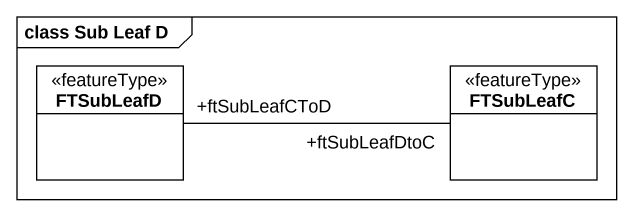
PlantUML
@startuml
mainframe class Sub Leaf D
hide circle
hide empty members
class FTSubLeafD <<featureType>>
class FTSubLeafC <<featureType>>
FTSubLeafD "+ftSubLeafCToD" -right- "+ftSubLeafDtoC" FTSubLeafC
@enduml
